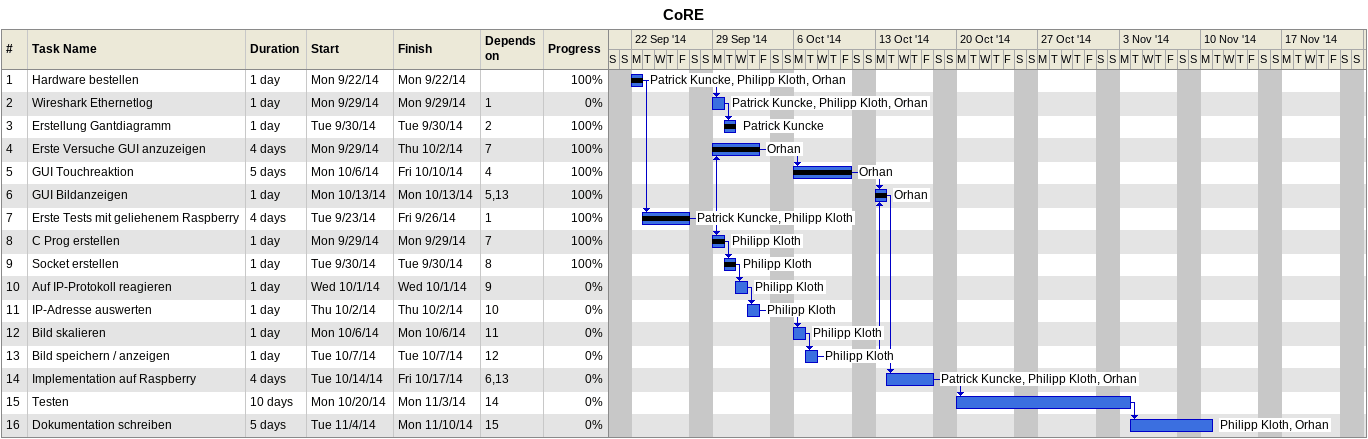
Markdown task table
CoRE

| ID | Task | Duration | Start | Finish | Predecessors | Resources | % complete |
|---|---|---|---|---|---|---|---|
| 1 | Hardware bestellen | 1d | 2014-09-22 | 2014-09-22 |  | Patrick Kuncke, Philipp Kloth, Orhan | 100 |
| 2 | Wireshark Ethernetlog | 1d | 2014-09-29 | 2014-09-29 | 1 | Patrick Kuncke, Philipp Kloth, Orhan | 0 |
| 3 | Erstellung Gantdiagramm | 1d | 2014-09-30 | 2014-09-30 | 2 | Patrick Kuncke | 100 |
| 4 | Erste Versuche GUI anzuzeigen | 4d | 2014-09-29 | 2014-10-02 | 7 | Orhan | 100 |
| 5 | GUI Touchreaktion | 5d | 2014-10-06 | 2014-10-10 | 4 | Orhan | 100 |
| 6 | GUI Bildanzeigen | 1d | 2014-10-13 | 2014-10-13 | 5, 13 | Orhan | 100 |
| 7 | Erste Tests mit geliehenem Raspberry | 4d | 2014-09-23 | 2014-09-26 | 1 | Patrick Kuncke, Philipp Kloth | 100 |
| 8 | C Prog erstellen | 1d | 2014-09-29 | 2014-09-29 | 7 | Philipp Kloth | 100 |
| 9 | Socket erstellen | 1d | 2014-09-30 | 2014-09-30 | 8 | Philipp Kloth | 100 |
| 10 | Auf IP-Protokoll reagieren | 1d | 2014-10-01 | 2014-10-01 | 9 | Philipp Kloth | 0 |
| 11 | IP-Adresse auswerten | 1d | 2014-10-02 | 2014-10-02 | 10 | Philipp Kloth | 0 |
| 12 | Bild skalieren | 1d | 2014-10-06 | 2014-10-06 | 11 | Philipp Kloth | 0 |
| 13 | Bild speichern / anzeigen | 1d | 2014-10-07 | 2014-10-07 | 12 | Philipp Kloth | 0 |
| 14 | Implementation auf Raspberry | 4d | 2014-10-14 | 2014-10-17 | 6, 13 | Patrick Kuncke, Philipp Kloth, Orhan | 0 |
| 15 | Testen | 10d | 2014-10-20 | 2014-11-03 | 14 |  | 0 |
| 16 | Dokumentation schreiben | 5d | 2014-11-04 | 2014-11-10 | 15 | Philipp Kloth, Orhan | 0 |
